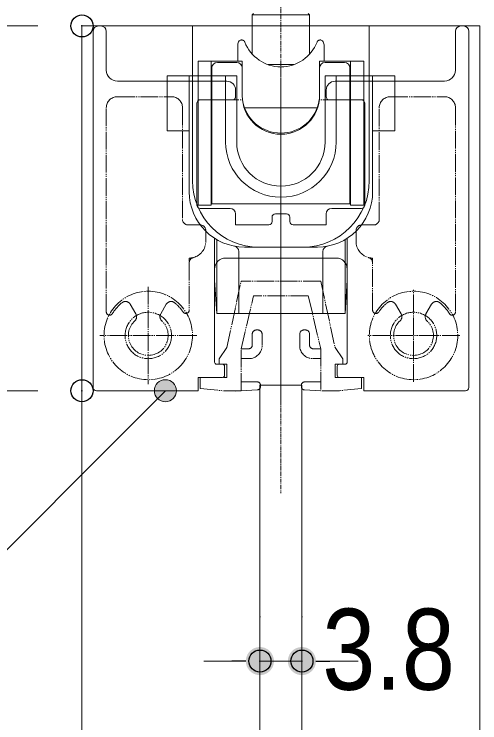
# Model space of a CAD drawing. Units: millimetres, scale not verified. Extents: x -6062 to 6062, y -3045 to 3045.
# Drawn here: x 660 to 870.7, y 482.3 to 802.8 of the extents above; entities that cross this region are included whole.
import ezdxf
from ezdxf.enums import TextEntityAlignment as Align

# ---------------------------------------------------------------- set-up
doc = ezdxf.new("R2010")
doc.units = ezdxf.units.MM
doc.header["$LTSCALE"] = 20
doc.header["$PDMODE"] = 32
doc.header["$PDSIZE"] = 10
doc.linetypes.add('USER2', pattern=[10.5, 8, -0.5, 0.5, -0.5, 0.5, -0.5])
doc.linetypes.add('USER3', pattern=[2.91, 1.76, -0.4, 0.35, -0.4])
for name, color, linetype, lineweight in [('0-0_2寸法-3', 7, 'Continuous', 15), ('0-1_2寸法-1', 7, 'Continuous', 15), ('0-2_0', 7, 'Continuous', 25), ('0-4_2寸法-2', 7, 'Continuous', 15), ('0-6_3一般', 7, 'Continuous', 15)]:
    doc.layers.add(name, color=color, linetype=linetype, lineweight=lineweight)
doc.layers.add('0-3_Defpoints', color=7, linetype='Continuous')
doc.styles.add('ＭＳ Ｐゴシック', font='')
doc.styles.get('ＭＳ Ｐゴシック').set_extended_font_data('MS PGothic')

# ---------------------------------------------------------------- blocks, each defined once
blk = doc.blocks.new('_Dot')
at = {"layer": '0-2_0'}
blk.add_line((-10, 0), (-20, 0), dxfattribs=at)
for points in [[(0, 0), (-8.76, 4.82), (-8.09, 5.88)], [(0, 0), (-8.09, 5.88), (-7.29, 6.85)], [(0, 0), (-7.29, 6.85), (-6.37, 7.71)], [(0, 0), (-6.37, 7.71), (-5.36, 8.44)], [(0, 0), (-5.36, 8.44), (-4.26, 9.05)], [(0, 0), (-4.26, 9.05), (-3.09, 9.51)], [(0, 0), (-3.09, 9.51), (-1.87, 9.82)], [(0, 0), (-1.87, 9.82), (-0.63, 9.98)], [(0, 0), (-0.63, 9.98), (0.63, 9.98)], [(0, 0), (0.63, 9.98), (1.87, 9.82)], [(0, 0), (1.87, 9.82), (3.09, 9.51)], [(0, 0), (3.09, 9.51), (4.26, 9.05)], [(0, 0), (4.26, 9.05), (5.36, 8.44)], [(0, 0), (5.36, 8.44), (6.37, 7.71)], [(0, 0), (6.37, 7.71), (7.29, 6.85)], [(0, 0), (7.29, 6.85), (8.09, 5.88)], [(0, 0), (8.09, 5.88), (8.76, 4.82)], [(0, 0), (-10, 0), (-9.92, 1.25)], [(0, 0), (-9.92, -1.25), (-10, 0)], [(0, 0), (-9.92, 1.25), (-9.69, 2.49)], [(0, 0), (-9.69, -2.49), (-9.92, -1.25)], [(0, 0), (-9.69, 2.49), (-9.3, 3.68)], [(0, 0), (-9.3, -3.68), (-9.69, -2.49)], [(0, 0), (-9.3, 3.68), (-8.76, 4.82)], [(0, 0), (-8.76, -4.82), (-9.3, -3.68)], [(0, 0), (-8.09, -5.88), (-8.76, -4.82)], [(0, 0), (-7.29, -6.85), (-8.09, -5.88)], [(0, 0), (-6.37, -7.71), (-7.29, -6.85)], [(0, 0), (-5.36, -8.44), (-6.37, -7.71)], [(0, 0), (-4.26, -9.05), (-5.36, -8.44)], [(0, 0), (-3.09, -9.51), (-4.26, -9.05)], [(0, 0), (-1.87, -9.82), (-3.09, -9.51)], [(0, 0), (-0.63, -9.98), (-1.87, -9.82)], [(0, 0), (0.63, -9.98), (-0.63, -9.98)], [(0, 0), (8.76, 4.82), (9.3, 3.68)], [(0, 0), (9.3, 3.68), (9.69, 2.49)], [(0, 0), (9.69, 2.49), (9.92, 1.25)], [(0, 0), (9.92, 1.25), (10, 0)], [(0, 0), (1.87, -9.82), (0.63, -9.98)], [(0, 0), (3.09, -9.51), (1.87, -9.82)], [(0, 0), (4.26, -9.05), (3.09, -9.51)], [(0, 0), (5.36, -8.44), (4.26, -9.05)], [(0, 0), (6.37, -7.71), (5.36, -8.44)], [(0, 0), (7.29, -6.85), (6.37, -7.71)], [(0, 0), (8.09, -5.88), (7.29, -6.85)], [(0, 0), (8.76, -4.82), (8.09, -5.88)], [(0, 0), (9.3, -3.68), (8.76, -4.82)], [(0, 0), (9.69, -2.49), (9.3, -3.68)], [(0, 0), (9.92, -1.25), (9.69, -2.49)], [(0, 0), (10, 0), (9.92, -1.25)]]:
    blk.add_solid(points, dxfattribs=at)
blk = doc.blocks.new('グループ-7')
at = {"layer": '0-6_3一般', "linetype": 'USER3'}
blk.add_line((51363.7, 11879.3), (51363.7, 15369.9), dxfattribs=at)
at = {"layer": '0-6_3一般', "linetype": 'USER2'}
blk.add_line((50599.7, 12650), (49693.7, 12650), dxfattribs=at)
blk = doc.blocks.new('グループ-8')
at = {"layer": '0-6_3一般', "linetype": 'USER3'}
blk.add_line((51363.7, 20061), (51363.7, 11725.2), dxfattribs=at)
blk = doc.blocks.new('グループ-9')
at = {"layer": '0-6_3一般'}
for p, q in [((49563.7, 15950), (53163.7, 15950)), ((49563.7, -38750), (49563.7, 15950)), ((53163.7, 15950), (53163.7, -38750))]:
    blk.add_line(p, q, dxfattribs=at)
blk.add_lwpolyline([(51553.7, -35904.9), (51553.7, 12700), (51173.7, 12700), (51173.7, -35904.9)], close=True, dxfattribs=at)
blk = doc.blocks.new('グループ-16')
at = {"layer": '0-6_3一般'}
for name in ['グループ-8', 'グループ-9', 'グループ-7']:
    blk.add_blockref(name, (0, 0), dxfattribs=at)
blk = doc.blocks.new('グループ-17')
at = {"layer": '0-6_3一般'}
for p, q in [((51116.2, 16062.5), (51103.7, 16050)), ((51103.7, 16050), (51103.7, 15695.7)), ((51138.5, 16050), (51103.7, 16050)), ((51623.7, 16050), (51138.5, 16050)), ((51623.7, 16050), (51611.2, 16062.5)), ((51623.7, 15695.7), (51623.7, 16050)), ((49563.7, 15950), (50563.7, 15950)), ((49663.7, 15900), (49663.7, 12680)), ((49713.7, 15950), (49733.7, 15950)), ((49783.7, 15900), (49783.7, 15550)), ((50563.7, 15950), (50563.7, 14550)), ((52943.7, 15550), (52943.7, 15900)), ((52993.7, 15950), (53013.7, 15950)), ((53063.7, 12680), (53063.7, 15900)), ((50973.7, 15630), (50973.7, 15780)), ((51000.5, 15822.3), (50999.3, 15822)), ((51726.9, 15822.3), (51728, 15822)), ((51753.7, 15630), (51753.7, 15780)), ((50613.7, 15630), (50613.7, 15280)), ((50733.7, 15630), (50613.7, 15630)), ((50733.7, 15630), (50733.7, 14330)), ((50733.7, 15630), (51013.7, 15630)), ((50963.7, 15620), (50788.7, 15620)), ((51013.7, 15630), (51013.7, 15570)), ((51247, 15600), (51480.3, 15600)), ((51713.7, 15570), (51713.7, 15630)), ((51713.7, 15630), (51993.7, 15630)), ((51938.7, 15620), (51763.7, 15620)), ((51993.7, 14330), (51993.7, 15630)), ((52113.7, 15630), (51993.7, 15630)), ((52113.7, 15280), (52113.7, 15630)), ((50738.7, 15570), (50738.7, 14500)), ((51013.7, 15570), (51013.7, 15320)), ((51713.7, 15320), (51713.7, 15570)), ((51988.7, 15570), (51988.7, 14500)), ((49883.7, 15450), (50873.7, 15450)), ((50333.7, 15000), (50333.7, 15500)), ((50333.7, 15500), (50383.7, 15500)), ((50483.7, 15500), (50383.7, 15500)), ((50483.7, 15500), (50533.7, 15500)), ((50863.7, 15500), (50583.7, 15500)), ((50863.7, 14900), (50863.7, 15500)), ((50863.7, 15500), (50963.7, 15500)), ((50963.7, 15500), (50963.7, 14900)), ((51853.7, 15450), (52843.7, 15450)), ((51863.7, 15500), (51863.7, 14900)), ((52143.7, 15500), (51863.7, 15500)), ((52193.7, 15500), (52243.7, 15500)), ((52343.7, 15500), (52243.7, 15500)), ((52343.7, 15500), (52393.7, 15500)), ((50953.7, 15310), (50953.7, 15370)), ((51773.7, 15310), (51773.7, 15370)), ((50613.7, 15280), (50613.7, 14330)), ((50923.7, 15280), (50633.7, 15280)), ((51773.7, 15310), (51773.9, 15310)), ((52093.7, 15280), (51803.7, 15280)), ((52113.7, 14330), (52113.7, 15280)), ((50603.7, 14330), (50603.7, 15250)), ((51034.9, 15210), (51692.5, 15210)), ((52123.7, 15250), (52123.7, 14330)), ((50483.7, 15000), (50383.7, 15000)), ((50533.7, 15000), (50483.7, 15000)), ((52243.7, 15000), (52193.7, 15000)), ((52343.7, 15000), (52243.7, 15000)), ((50738.7, 14500), (50733.7, 14500)), ((51988.7, 14500), (51988.7, 14340)), ((51993.7, 14500), (51988.7, 14500)), ((50613.7, 14330), (50733.7, 14330)), ((50633.7, 14300), (50903.7, 14300)), ((51823.7, 14300), (52093.7, 14300)), ((51993.7, 14330), (52113.7, 14330)), ((51313.7, 14250), (51413.7, 14250)), ((51773.7, 14150), (51773.7, 14250)), ((51283.7, 14180), (51283.7, 14220)), ((51443.7, 14220), (51443.7, 14180)), ((51473.7, 14150), (51773.7, 14150)), ((50763.7, 14028.9), (50763.7, 13650)), ((50783.7, 13350), (50783.7, 14017)), ((51943.7, 13350), (51943.7, 14017)), ((51963.7, 13650), (51963.7, 14029.2)), ((51693.7, 13950), (51033.7, 13950)), ((51163.7, 13950), (51563.7, 13950)), ((51863.7, 13850), (50863.7, 13850)), ((51743.7, 13909.2), (51743.7, 13350)), ((50763.7, 13750), (50763.7, 12910)), ((51963.7, 12910), (51963.7, 13750)), ((50783.7, 13350), (50763.7, 13650)), ((51963.7, 13650), (51943.7, 13350)), ((50933.7, 13350), (50783.7, 13350)), ((50983.7, 13350), (50933.7, 13350)), ((51743.7, 13350), (51493.7, 13350)), ((51793.7, 13350), (51743.7, 13350)), ((51943.7, 13350), (51793.7, 13350)), ((50783.7, 12890), (50833.7, 12890)), ((51893.7, 12890), (51943.7, 12890)), ((50853.7, 12870), (50853.7, 12790)), ((51873.7, 12790), (51873.7, 12870)), ((50613.7, 12770), (50613.7, 12650)), ((50833.7, 12770), (50613.7, 12770)), ((52113.7, 12770), (51893.7, 12770)), ((52113.7, 12650), (52113.7, 12770)), ((50613.7, 12650), (49693.7, 12650)), ((53033.7, 12650), (52113.7, 12650))]:
    blk.add_line(p, q, dxfattribs=at)
at = {"layer": '0-6_3一般', "linetype": 'USER3'}
blk.add_line((51363.7, 12529.3), (51363.7, 15569.9), dxfattribs=at)
at = {"layer": '0-6_3一般', "linetype": 'USER2'}
for p, q in [((49883.7, 15310), (50373.7, 15310)), ((50613.7, 15280), (51017.3, 15280)), ((52113.7, 15280), (51710.1, 15280)), ((52353.7, 15310), (52843.7, 15310)), ((49783.7, 13363.5), (49783.7, 15210)), ((50473.7, 15210), (50473.7, 14200)), ((52253.7, 14200), (52253.7, 15210)), ((52943.7, 15210), (52943.7, 13363.5)), ((50383.7, 15000), (50333.7, 15000)), ((50523.7, 14150), (50633.7, 14150)), ((52093.7, 14150), (52203.7, 14150)), ((50683.7, 14100), (50683.7, 14000)), ((52043.7, 14000), (52043.7, 14100)), ((50533.7, 13824.2), (50533.7, 13850)), ((52193.7, 13850), (52193.7, 13824.2)), ((50533.7, 13806.4), (50533.7, 13379.1)), ((52193.7, 13379.1), (52193.7, 13806.4)), ((51363.7, 13758.4), (51363.7, 12558.4)), ((50163.7, 13590), (50163.7, 12710)), ((50873.7, 13040), (51003.7, 13640)), ((51723.7, 13640), (51003.7, 13640)), ((51723.7, 13640), (51853.7, 13040)), ((52563.7, 12732), (52563.7, 13568)), ((51003.7, 13030.3), (51115.7, 13510)), ((51611.7, 13510), (51115.7, 13510)), ((51611.7, 13510), (51723.7, 13030.3)), ((50000.6, 13432.5), (50051.4, 13344.4)), ((50326.8, 13432.5), (50275.9, 13344.4)), ((52451.4, 13344.4), (52400.6, 13432.5)), ((52675.9, 13344.4), (52726.8, 13432.5)), ((51173.7, 13350), (51553.7, 13350)), ((50603.7, 13150), (49723.7, 13150)), ((51103.7, 13160.3), (51103.7, 13060.3)), ((51153.7, 13200.3), (51143.7, 13200.3)), ((51193.7, 13060.3), (51193.7, 13160.3)), ((51533.7, 13160.3), (51533.7, 13060.3)), ((51583.7, 13200.3), (51573.7, 13200.3)), ((51623.7, 13060.3), (51623.7, 13160.3)), ((52981.7, 13150), (52145.7, 13150)), ((51073.7, 13030.3), (51003.7, 13030.3)), ((51003.7, 12650), (51003.7, 13030.3)), ((51723.7, 13030.3), (51653.7, 13030.3)), ((51723.7, 13030.3), (51723.7, 12650)), ((50803.7, 12890), (50873.7, 12890)), ((51003.7, 12940.3), (51073.7, 12940.3)), ((51653.7, 12940.3), (51723.7, 12940.3)), ((51853.7, 12890), (51923.7, 12890)), ((51148.7, 12730), (51003.7, 12730)), ((51178.7, 12687.6), (51178.7, 12700)), ((51548.7, 12700), (51548.7, 12687.6)), ((51723.7, 12730), (51578.7, 12730)), ((50633.7, 12670), (50833.7, 12650)), ((51003.7, 12650), (50833.7, 12650)), ((50994.2, 12649.5), (50952.5, 12647.3)), ((51003.7, 12650), (51150.2, 12657.7)), ((51577.1, 12657.7), (51723.7, 12650)), ((51893.7, 12650), (51723.7, 12650)), ((52093.7, 12670), (51893.7, 12650))]:
    blk.add_line(p, q, dxfattribs=at)
at = {"layer": '0-6_3一般'}
for points in [[(52163.7, 14550), (52163.7, 15950), (53163.7, 15950)], [(51037, 15804.4), (51036.6, 15805.4), (51036.1, 15806.4), (51035.6, 15807.4), (51035.1, 15808.4), (51034.5, 15809.3), (51033.9, 15810.3), (51033.2, 15811.1), (51032.6, 15812), (51031.8, 15812.8), (51031.1, 15813.6), (51030.3, 15814.4), (51029.5, 15815.1), (51028.6, 15815.8), (51027.7, 15816.5), (51026.8, 15817.1), (51025.9, 15817.8), (51024.9, 15818.3), (51023.8, 15818.9), (51022.8, 15819.4), (51021.7, 15819.9), (51020.5, 15820.4), (51019.4, 15820.8), (51018.3, 15821.2), (51017.2, 15821.6), (51016.1, 15821.9), (51014.9, 15822.2), (51013.8, 15822.4), (51012.7, 15822.6), (51011.6, 15822.8), (51010.5, 15822.9), (51009.4, 15823), (51008.3, 15823), (51007.1, 15823), (51006, 15823), (51004.9, 15822.9), (51003.8, 15822.8), (51002.7, 15822.7), (51001.6, 15822.5), (51000.5, 15822.3)], [(51690.3, 15804.4), (51690.8, 15805.4), (51691.2, 15806.4), (51691.7, 15807.4), (51692.3, 15808.4), (51692.9, 15809.3), (51693.5, 15810.3), (51694.1, 15811.1), (51694.8, 15812), (51695.5, 15812.8), (51696.2, 15813.6), (51697, 15814.4), (51697.9, 15815.1), (51698.7, 15815.8), (51699.6, 15816.5), (51700.5, 15817.1), (51701.5, 15817.8), (51702.5, 15818.3), (51703.5, 15818.9), (51704.6, 15819.4), (51705.7, 15819.9), (51706.8, 15820.4), (51707.9, 15820.8), (51709, 15821.2), (51710.2, 15821.6), (51711.3, 15821.9), (51712.4, 15822.2), (51713.5, 15822.4), (51714.6, 15822.6), (51715.7, 15822.8), (51716.9, 15822.9), (51718, 15823), (51719.1, 15823), (51720.2, 15823), (51721.3, 15823), (51722.4, 15822.9), (51723.5, 15822.8), (51724.7, 15822.7), (51725.8, 15822.5), (51726.9, 15822.3)], [(50533.7, 14450), (50533.7, 15500), (50583.7, 15500)], [(51763.7, 14900), (51763.7, 15500), (51863.7, 15500)], [(52143.7, 15500), (52193.7, 15500), (52193.7, 14450)], [(52393.7, 15500), (52393.7, 15000), (52343.7, 15000)], [(51988.7, 14340), (50738.7, 14340), (50738.7, 14500)], [(50953.7, 14250), (50953.7, 14150), (51253.7, 14150)], [(51493.7, 13350), (51233.7, 13350), (50983.7, 13350), (50983.7, 13909.2)]]:
    blk.add_lwpolyline(points, dxfattribs=at)
at = {"layer": '0-6_3一般', "linetype": 'USER2'}
for points in [[(50803.7, 12890), (50803.7, 12940), (50873.7, 13040)], [(51853.7, 13040), (51923.7, 12940), (51923.7, 12890)], [(50633.7, 12670), (50633.7, 12770), (50873.7, 12770), (50873.7, 12890)], [(51853.7, 12890), (51853.7, 12770), (52093.7, 12770), (52093.7, 12670)]]:
    blk.add_lwpolyline(points, dxfattribs=at)
for centre, radius in [((50163.7, 13150), 400), ((52563.7, 13150), 400), ((50163.7, 13150), 210), ((52563.7, 13150), 210)]:
    blk.add_circle(centre, radius, dxfattribs=at)
at = {"layer": '0-6_3一般'}
for centre, radius, start, end in [((49713.7, 15900), 50, 90, 180), ((49733.7, 15900), 50, 0, 90), ((52993.7, 15900), 50, 90, 180), ((53013.7, 15900), 50, 0, 90), ((51023.7, 15780), 50, 137.19127, 180), ((51009, 15793.6), 30, 108.77475, 137.19127), ((51363.7, 15930), 350, 201.03701, 338.96299), ((51718.3, 15793.6), 30, 42.80873, 71.22525), ((51703.7, 15780), 50, 0, 42.80873), ((50788.7, 15570), 50, 90, 180), ((50963.7, 15570), 50, 0, 90), ((51763.7, 15570), 50, 90, 180), ((51938.7, 15570), 50, 0, 90), ((49883.7, 15550), 100, 180, 270), ((52843.7, 15550), 100, 270, 0), ((50873.7, 15370), 80, 0, 90), ((51853.7, 15370), 80, 90, 180), ((51363.7, 15330), 350, 180, 188.21322), ((51363.7, 15320), 350, 180, 0), ((51363.7, 15330), 350, 351.78678, 0), ((50633.7, 15250), 30, 90, 180), ((50923.7, 15310), 30, 270, 0), ((51363.7, 15330), 350, 188.21322, 351.78678), ((51803.7, 15310), 30, 180, 270), ((52093.7, 15250), 30, 0, 90), ((51363.7, 14900), 500, 180, 0), ((51363.7, 14900), 400, 180, 0), ((51163.7, 14550), 600, 180, 270), ((51563.7, 14550), 600, 270, 360), ((51033.7, 14450), 500, 180, 270), ((51693.7, 14450), 500, 270, 0), ((50633.7, 14330), 30, 180, 270), ((50903.7, 14250), 50, 360, 90), ((51823.7, 14250), 50, 90, 180), ((52093.7, 14330), 30, 270, 0), ((51313.7, 14220), 30, 90, 180), ((51413.7, 14220), 30, 360, 90), ((51253.7, 14180), 30, 270, 360), ((51473.7, 14180), 30, 180, 270), ((50933.7, 13909.2), 50, 0, 79.52432), ((51793.7, 13909.2), 50, 100.47568, 180), ((50863.7, 13750), 100, 90, 180), ((51863.7, 13750), 100, 0, 90), ((50783.7, 12910), 20, 180, 270), ((50833.7, 12870), 20, 0, 90), ((51893.7, 12870), 20, 90, 180), ((51943.7, 12910), 20, 270, 0), ((50833.7, 12790), 20, 270, 0), ((51893.7, 12790), 20, 180, 270), ((49693.7, 12680), 30, 180, 270), ((53033.7, 12680), 30, 270, 0)]:
    blk.add_arc(centre, radius, start, end, dxfattribs=at)
at = {"layer": '0-6_3一般', "linetype": 'USER2'}
for centre, radius, start, end in [((49883.7, 15210), 100, 90, 180), ((50373.7, 15210), 100, 0, 90), ((52353.7, 15210), 100, 90, 180), ((52843.7, 15210), 100, 0, 90), ((50523.7, 14200), 50, 180, 270), ((52203.7, 14200), 50, 270, 0), ((50633.7, 14100), 50, 0, 90), ((52093.7, 14100), 50, 90, 180), ((50533.7, 14000), 150, 284.47751, 0), ((52193.7, 14000), 150, 180, 255.52249), ((50583.7, 13806.4), 50, 104.47751, 180), ((50533.7, 14000), 150, 270, 279.29547), ((52143.7, 13806.4), 50, 0, 75.52249), ((52193.7, 14000), 150, 260.70453, 270), ((50163.7, 13150), 380, 128.71474, 148.61185), ((49957.3, 13407.5), 50, 30, 128.71474), ((50370.1, 13407.5), 50, 51.28526, 150), ((50163.7, 13150), 380, 33.97635, 51.28526), ((52563.7, 13150), 380, 128.71474, 146.02365), ((52357.3, 13407.5), 50, 30, 128.71474), ((52770.1, 13407.5), 50, 51.28526, 150), ((52563.7, 13150), 380, 31.38815, 51.28526), ((49813.7, 13363.5), 30, 180, 328.61185), ((50008.1, 13319.4), 50, 312.55586, 30), ((50319.2, 13319.4), 50, 150, 227.44414), ((50503.7, 13379.1), 30, 213.97635, 0), ((52223.7, 13379.1), 30, 180, 326.02365), ((52408.1, 13319.4), 50, 312.55586, 30), ((52719.2, 13319.4), 50, 150, 227.44414), ((52913.7, 13363.5), 30, 211.38815, 0), ((50163.7, 13150), 180, 132.55586, 270), ((50163.7, 13150), 180, 270, 47.44414), ((52563.7, 13150), 180, 132.55586, 270), ((52563.7, 13150), 180, 270, 47.44414), ((51143.7, 13160.3), 40, 90, 180), ((51153.7, 13160.3), 40, 0, 90), ((51573.7, 13160.3), 40, 90, 180), ((51583.7, 13160.3), 40, 0, 90), ((51073.7, 13060.3), 120, 270, 0), ((51073.7, 13060.3), 30, 270, 0), ((51653.7, 13060.3), 120, 180, 270), ((51653.7, 13060.3), 30, 180, 270), ((51148.7, 12700), 30, 0, 90), ((51578.7, 12700), 30, 90, 180), ((51148.7, 12687.6), 30, 273, 0), ((51578.7, 12687.6), 30, 180, 267)]:
    blk.add_arc(centre, radius, start, end, dxfattribs=at)
blk = doc.blocks.new('グループ-18')
at = {"layer": '0-6_3一般'}
for name in ['グループ-16', 'グループ-17']:
    blk.add_blockref(name, (0, 0), dxfattribs=at)

msp = doc.modelspace()

# ---------------------------------------------------------------- hatches: boundary and pattern name
at = {"layer": '0-0_2寸法-3'}
msp.add_hatch(color=256, dxfattribs=at).paths.add_polyline_path([(733.44, 632.5, 1), (723.43, 632.5, 1)])

# ---------------------------------------------------------------- linework, layer by layer
msp.add_lwpolyline([(728.43, 632.5), (628.43, 532.5), (401.55, 532.5)], dxfattribs=at)
msp.add_circle((728.43, 632.5), 5.01, dxfattribs=at)
at = {"layer": '0-1_2寸法-1'}
for p, q in [((670.68, 797.5), (382.18, 797.5)), ((670.68, 632.5), (382.18, 632.5))]:
    msp.add_line(p, q, dxfattribs=at)
at = {"layer": '0-3_Defpoints'}
for p in [(690.68, 797.5), (690.68, 632.5), (771.18, 510.25), (790.18, 510.25)]:
    msp.add_point(p, dxfattribs=at)
at = {"layer": '0-4_2寸法-2'}
for p, q in [((771.18, 530.25), (771.38, 530.25)), ((790.18, 530.25), (790.38, 530.25)), ((758.47, 510.25), (745.76, 510.25)), ((790.18, 510.25), (771.18, 510.25)), ((802.9, 510.25), (815.61, 510.25))]:
    msp.add_line(p, q, dxfattribs=at)

# ---------------------------------------------------------------- block references
at = {"layer": '0-4_2寸法-2', "xscale": 0.6356201, "yscale": 0.6356201}
msp.add_blockref('_Dot', (771.18, 510.25), dxfattribs=at)
at = {"layer": '0-4_2寸法-2', "xscale": 0.6356201, "yscale": 0.6356201, "rotation": 180}
msp.add_blockref('_Dot', (790.18, 510.25), dxfattribs=at)
at = {"layer": '0-6_3一般', "xscale": 0.05, "yscale": 0.05}
msp.add_blockref('グループ-18', (-1787.5, 0), dxfattribs=at)

# ---------------------------------------------------------------- texts
at = {"layer": '0-4_2寸法-2', "style": 'ＭＳ Ｐゴシック', "width": 0.9}
msp.add_text('3.8', height=36.66, dxfattribs=at).set_placement((799.41, 486.28), align=Align.BOTTOM_LEFT)

doc.saveas('drawing.dxf')
